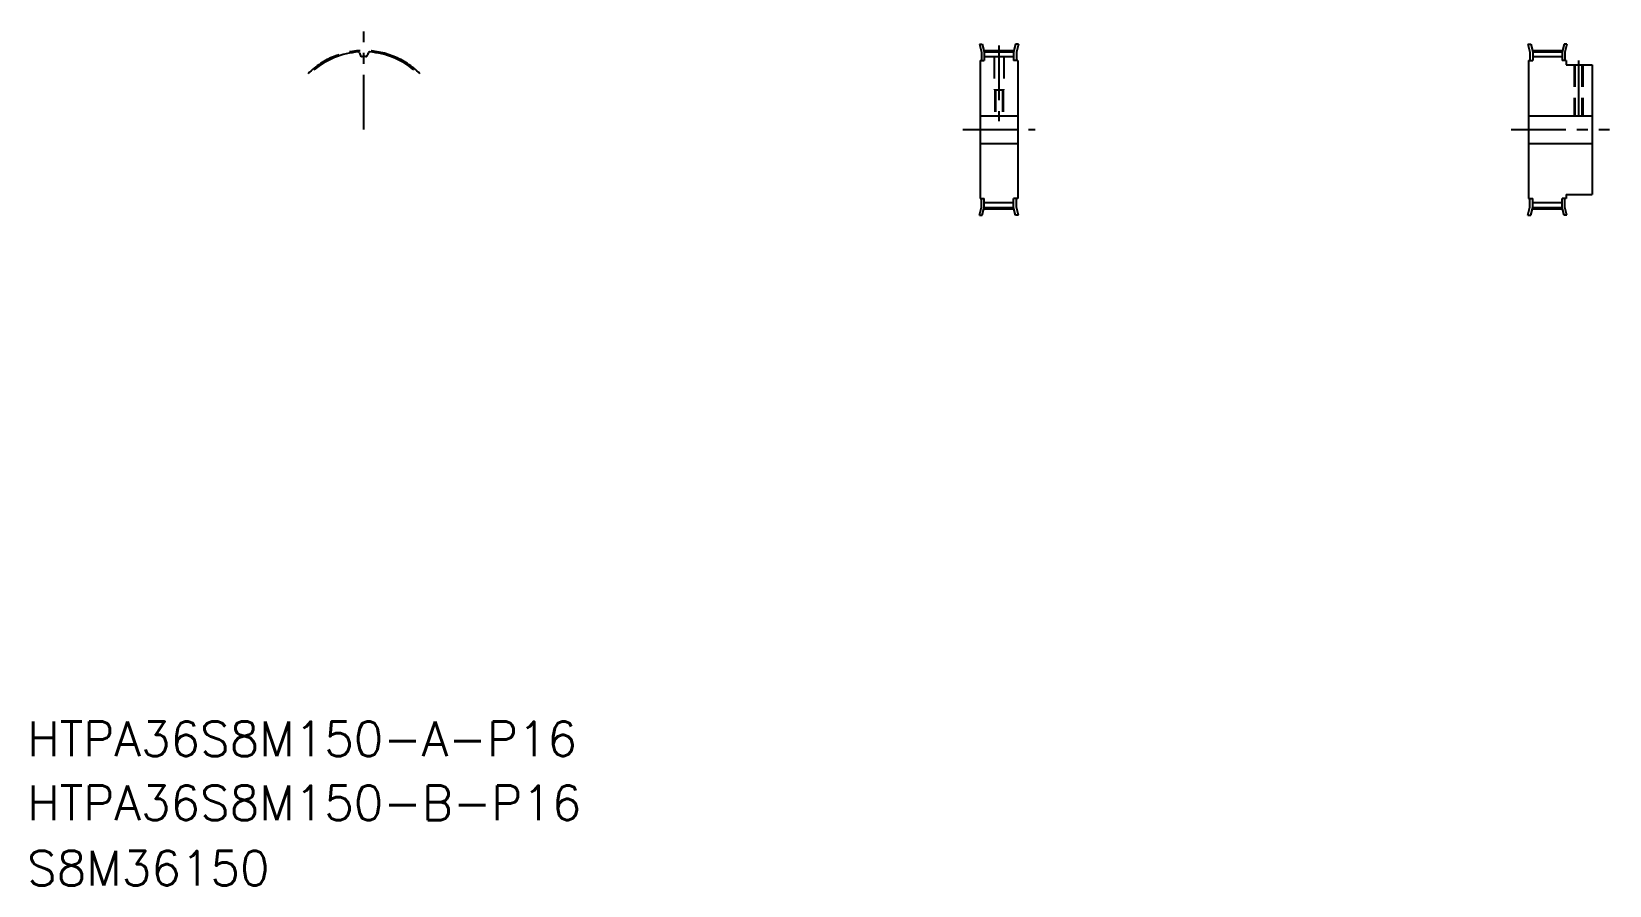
# Model space of a CAD drawing. Extents: x 53 to 968, y 50 to 545.
import ezdxf

# ---------------------------------------------------------------- set-up
doc = ezdxf.new("R2010")
doc.units = 0
doc.linetypes.add('CENTER', pattern=[50.8, 31.75, -6.35, 6.35, -6.35])
doc.linetypes.add('DASHED', pattern=[19.05, 12.7, -6.35])
doc.layers.get('0').update_dxf_attribs({"linetype": 'CONTINUOUS'})
doc.layers.add('CENTER', color=1, linetype='CENTER')
doc.styles.get("Standard").update_dxf_attribs({"font": 'txt.shx'})

msp = doc.modelspace()

# ---------------------------------------------------------------- linework, layer by layer
at = {"color": 7, "linetype": 'CONTINUOUS'}
for p, q in [((602.26, 537.62), (603.48, 533.06)), ((602.26, 537.62), (603.92, 537.62)), ((603.48, 533.06), (603.48, 528.12)), ((603.92, 537.62), (605.08, 533.27)), ((605.08, 533.27), (622.08, 533.27)), ((605.08, 533.27), (605.08, 528.12)), ((623.25, 537.62), (622.08, 533.27)), ((622.08, 533.27), (622.08, 528.12)), ((624.9, 537.62), (623.25, 537.62)), ((624.9, 537.62), (623.68, 533.06)), ((623.68, 533.06), (623.68, 528.12)), ((920.26, 537.62), (921.92, 537.62)), ((920.26, 537.62), (921.48, 533.06)), ((921.48, 533.06), (921.48, 528.12)), ((921.92, 537.62), (923.08, 533.27)), ((923.08, 533.27), (940.08, 533.27)), ((923.08, 533.27), (923.08, 528.12)), ((941.25, 537.62), (940.08, 533.27)), ((940.08, 533.27), (940.08, 528.12)), ((942.9, 537.62), (941.25, 537.62)), ((942.9, 537.62), (941.68, 533.06)), ((941.68, 533.06), (941.68, 528.12)), ((602.58, 528.12), (602.58, 448.12)), ((602.58, 528.12), (605.08, 528.12)), ((605.08, 530.44), (622.08, 530.44)), ((624.58, 528.12), (622.08, 528.12)), ((624.58, 528.12), (624.58, 448.12)), ((920.58, 528.12), (920.58, 448.12)), ((920.58, 528.12), (923.08, 528.12)), ((923.08, 530.44), (940.08, 530.44)), ((942.58, 528.12), (940.08, 528.12)), ((942.58, 528.12), (942.58, 525.62)), ((942.58, 525.62), (957.58, 525.62)), ((957.58, 525.62), (957.58, 450.62)), ((920.58, 508.12), (920.58, 508.12)), ((602.58, 496.12), (624.58, 496.12)), ((920.58, 496.12), (957.58, 496.12)), ((920.58, 488.12), (920.58, 488.12)), ((602.58, 480.12), (624.58, 480.12)), ((920.58, 480.12), (957.58, 480.12)), ((942.58, 450.62), (957.58, 450.62)), ((942.58, 450.62), (942.58, 448.12)), ((602.26, 438.62), (603.48, 443.18)), ((602.58, 448.12), (605.08, 448.12)), ((603.48, 443.18), (603.48, 448.12)), ((603.92, 438.62), (605.08, 442.97)), ((605.08, 442.97), (605.08, 448.12)), ((605.08, 445.8), (622.08, 445.8)), ((605.08, 442.97), (622.08, 442.97)), ((624.58, 448.12), (622.08, 448.12)), ((622.08, 442.97), (622.08, 448.12)), ((623.25, 438.62), (622.08, 442.97)), ((623.68, 443.18), (623.68, 448.12)), ((624.9, 438.62), (623.68, 443.18)), ((920.26, 438.62), (921.48, 443.18)), ((920.58, 448.12), (923.08, 448.12)), ((921.48, 443.18), (921.48, 448.12)), ((921.92, 438.62), (923.08, 442.97)), ((923.08, 442.97), (923.08, 448.12)), ((923.08, 445.8), (940.08, 445.8)), ((923.08, 442.97), (940.08, 442.97)), ((940.08, 442.97), (940.08, 448.12)), ((942.58, 448.12), (940.08, 448.12)), ((941.25, 438.62), (940.08, 442.97)), ((941.68, 443.18), (941.68, 448.12)), ((942.9, 438.62), (941.68, 443.18)), ((602.26, 438.62), (603.92, 438.62)), ((624.9, 438.62), (623.25, 438.62)), ((920.26, 438.62), (921.92, 438.62)), ((942.9, 438.62), (941.25, 438.62))]:
    msp.add_line(p, q, dxfattribs=at)
at = {"color": 3, "linetype": 'DASHED'}
for p, q in [((610.83, 530.44), (610.83, 511.12)), ((616.33, 530.44), (616.33, 511.12)), ((947.08, 525.62), (947.08, 496.12)), ((947.51, 525.62), (947.51, 496.12)), ((951.65, 525.62), (951.65, 496.12)), ((952.08, 525.62), (952.08, 496.12)), ((610.83, 511.12), (616.33, 511.12)), ((611.08, 511.12), (611.08, 496.12)), ((611.51, 511.12), (611.51, 496.12)), ((615.65, 511.12), (615.65, 496.12)), ((616.08, 511.12), (616.08, 496.12))]:
    msp.add_line(p, q, dxfattribs=at)
at = {"color": 7, "linetype": 'CONTINUOUS'}
for centre, radius, start, end in [((245.32, 488.12), 45.15, 94.31898, 130), ((241.98, 532.39), 0.75, 14.28486, 94.31898), ((247.84, 533.89), 5.3, 194.28486, 218.74323), ((242.81, 533.89), 5.3, 321.25677, 345.71514), ((248.67, 532.39), 0.75, 85.68102, 165.71514), ((245.32, 488.12), 45.15, 50, 85.68102), ((244.02, 530.82), 0.4, 218.74323, 271.74722), ((245.32, 488.12), 42.32, 90, 91.74722), ((245.32, 488.12), 42.32, 88.25278, 90), ((246.63, 530.82), 0.4, 268.25278, 321.25677)]:
    msp.add_arc(centre, radius, start, end, dxfattribs=at)
at = {"layer": 'CENTER', "color": 1, "linetype": 'CENTER'}
for p, q in [((245.32, 488.12), (245.32, 544.97)), ((605.08, 533.96), (622.08, 533.96)), ((613.58, 536.96), (613.58, 493.12)), ((923.08, 533.96), (940.08, 533.96)), ((949.58, 528.12), (949.58, 493.62)), ((592.58, 488.12), (634.58, 488.12)), ((910.58, 488.12), (967.58, 488.12)), ((605.08, 442.29), (622.08, 442.29)), ((923.08, 442.29), (940.08, 442.29))]:
    msp.add_line(p, q, dxfattribs=at)
msp.add_arc((245.32, 488.12), 45.83, 45, 135, dxfattribs=at)

# ---------------------------------------------------------------- texts
at = {"color": 7, "linetype": 'CONTINUOUS'}
for s, p in [('HTPA36S8M150-A-P16', (50, 125)), ('HTPA36S8M150-B-P16', (50, 87.88)), ('S8M36150', (50, 50))]:
    msp.add_text(s, height=20, dxfattribs=at).set_placement(p)

doc.saveas('drawing.dxf')
